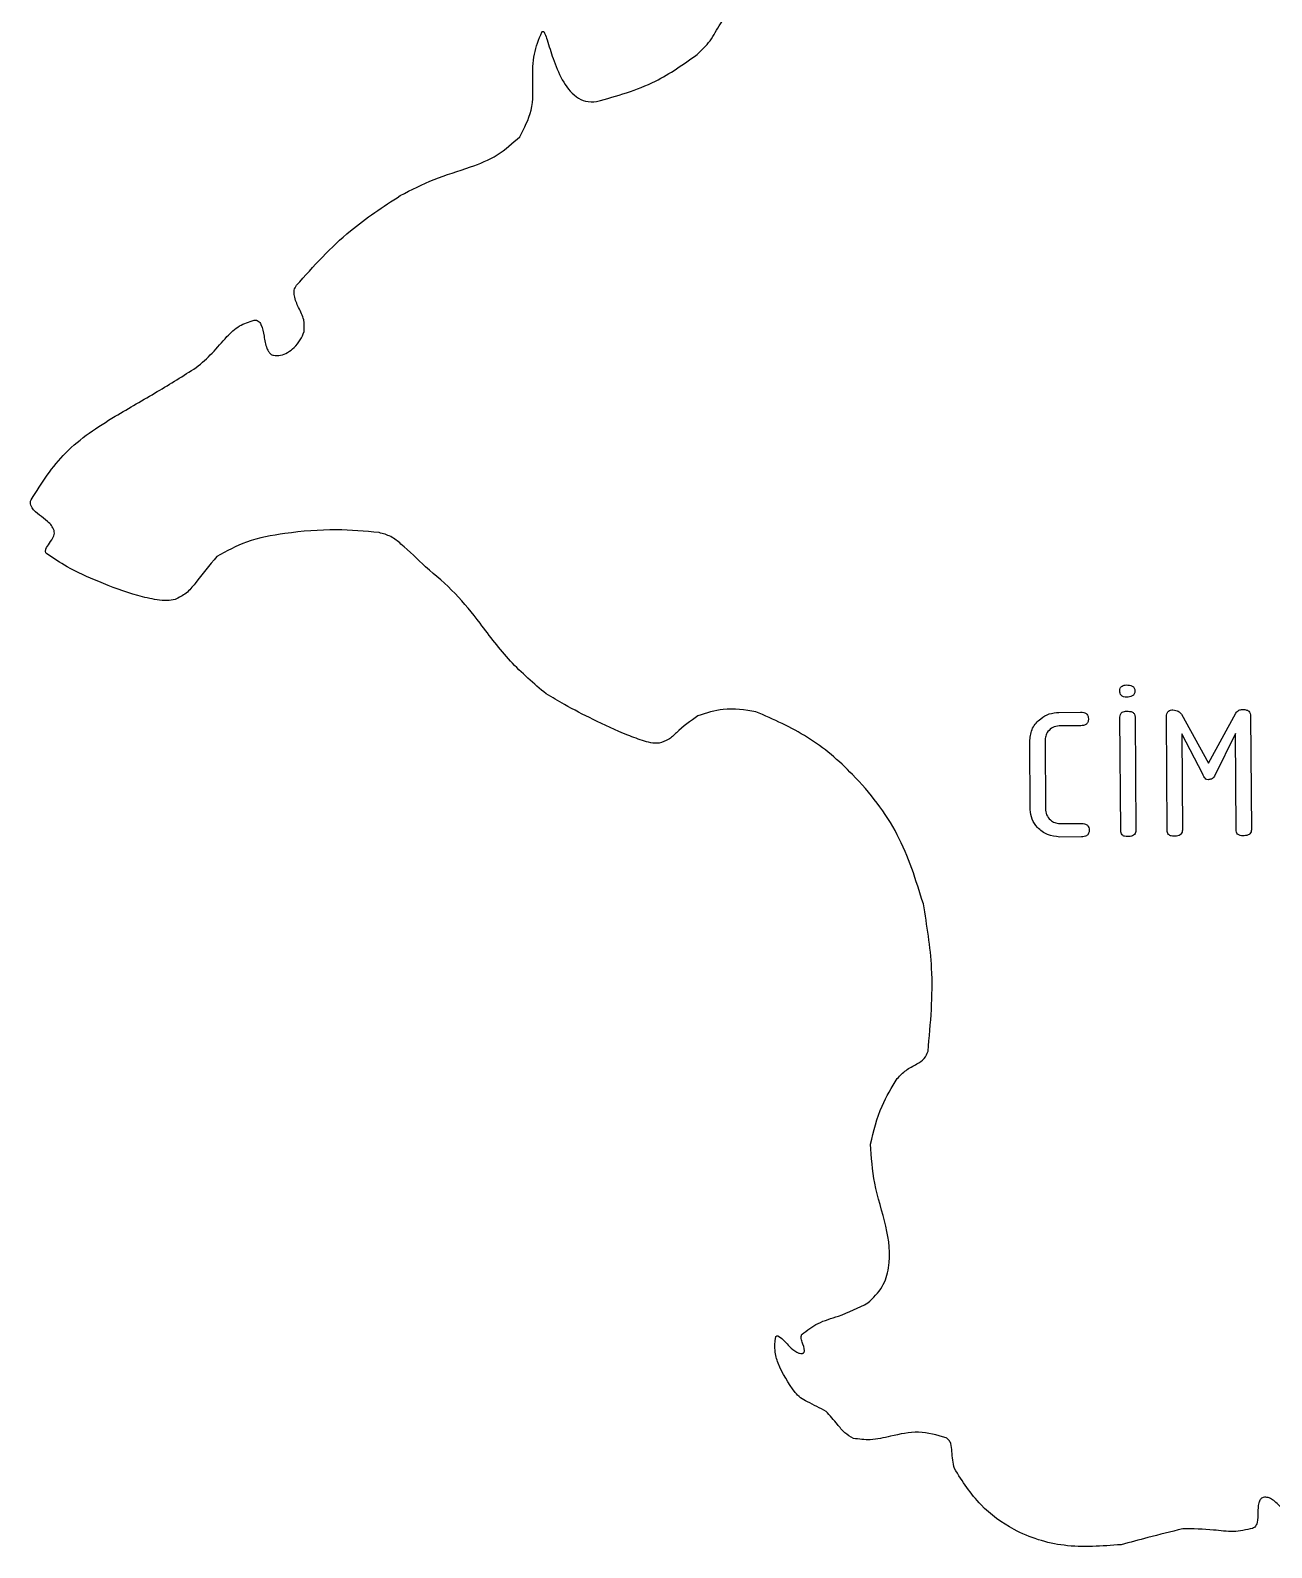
# Model space of a CAD drawing. Header units: millimetres. Extents: x 13 to 580, y 5 to 382.
# Drawn here: x 344.1 to 398.9, y 5.5 to 72.4 of the extents above; entities that cross this region are included whole.
import ezdxf

# ---------------------------------------------------------------- set-up
doc = ezdxf.new("R2010")
doc.units = ezdxf.units.MM

msp = doc.modelspace()

# ---------------------------------------------------------------- linework, layer by layer
at = {"color": 7, "linetype": 'Continuous', "lineweight": 25}
for p, q in [((389.5, 42.345), (390.458, 42.352)), ((394.908, 42.267), (396.108, 40.102)), ((396.108, 40.102), (397.301, 42.314)), ((397.96, 42.178), (397.994, 37.17)), ((390.462, 41.757), (389.504, 41.751)), ((392.227, 37.131), (392.193, 42.131)), ((392.862, 42.136), (392.896, 37.135)), ((394.278, 37.144), (394.244, 42.153)), ((388.237, 38.057), (388.216, 41.116)), ((388.885, 41.078), (388.905, 38.105)), ((395.847, 39.615), (394.918, 41.397)), ((394.918, 41.397), (394.947, 37.149)), ((397.297, 41.413), (396.368, 39.531)), ((397.325, 37.165), (397.297, 41.413)), ((389.533, 37.44), (390.492, 37.446)), ((390.496, 36.852), (389.537, 36.845))]:
    msp.add_line(p, q, dxfattribs=at)
for points, knots in [([(373.529, 71.365), (373.732, 71.56), (374.147, 71.957), (374.602, 72.884), (375.095, 73.44), (375.395, 73.778)], [0, 0, 0, 0, 0.273769, 0.559056, 1, 1, 1, 1]), ([(365.7, 67.744), (365.902, 68.125), (366.324, 68.921), (366.27, 70.197), (366.281, 71.375), (366.547, 72.037), (366.676, 72.359)], [0, 0, 0, 0, 0.266116, 0.55581, 0.784488, 1, 1, 1, 1]), ([(366.676, 72.359), (366.68, 72.365), (366.688, 72.375), (366.702, 72.387), (366.716, 72.392), (366.731, 72.392), (366.747, 72.384), (366.762, 72.37), (366.788, 72.337), (366.846, 72.222), (366.972, 71.835), (367.177, 71.141), (367.532, 70.256), (368.027, 69.574), (368.613, 69.271), (368.932, 69.285), (369.097, 69.291)], [0, 0, 0, 0, 0.005016, 0.009045, 0.012406, 0.015571, 0.019491, 0.024269, 0.030135, 0.048608, 0.113786, 0.314681, 0.554674, 0.780453, 0.886265, 1, 1, 1, 1]), ([(369.097, 69.291), (369.986, 69.541), (371.581, 69.989), (372.932, 70.943), (373.529, 71.365)], [0, 0, 0, 0, 0.557504, 1, 1, 1, 1]), ([(360.429, 65.145), (360.92, 65.401), (361.915, 65.918), (363.407, 66.339), (364.748, 66.871), (365.385, 67.455), (365.7, 67.744)], [0, 0, 0, 0, 0.2794464, 0.566009, 0.7852656, 1, 1, 1, 1]), ([(355.848, 61.188), (356.607, 62.03), (357.97, 63.542), (359.674, 64.653), (360.429, 65.145)], [0, 0, 0, 0, 0.556692, 1, 1, 1, 1]), ([(356.187, 59.145), (356.195, 59.32), (356.214, 59.694), (355.939, 60.192), (355.758, 60.615), (355.729, 60.973), (355.808, 61.116), (355.848, 61.188)], [0, 0, 0, 0, 0.241115, 0.515048, 0.774977, 0.887743, 1, 1, 1, 1]), ([(351.426, 57.557), (351.667, 57.764), (352.154, 58.185), (352.709, 58.87), (353.298, 59.434), (353.754, 59.578), (353.977, 59.649)], [0, 0, 0, 0, 0.284354, 0.57603, 0.792845, 1, 1, 1, 1]), ([(353.977, 59.649), (354.011, 59.65), (354.075, 59.653), (354.163, 59.611), (354.231, 59.542), (354.351, 59.331), (354.418, 58.934), (354.487, 58.523), (354.608, 58.264), (354.701, 58.147), (354.788, 58.114), (354.831, 58.098)], [0, 0, 0, 0, 0.0524663, 0.0997108, 0.1486426, 0.203203, 0.4790376, 0.772615, 0.8555878, 0.9291875, 1, 1, 1, 1]), ([(354.831, 58.098), (354.937, 58.09), (355.157, 58.074), (355.473, 58.22), (355.77, 58.451), (356.033, 58.76), (356.136, 59.02), (356.187, 59.145)], [0, 0, 0, 0, 0.170745, 0.352954, 0.54793, 0.781424, 1, 1, 1, 1]), ([(344.134, 51.729), (344.602, 52.461), (345.561, 53.963), (347.685, 55.337), (349.674, 56.461), (350.854, 57.199), (351.426, 57.557)], [0, 0, 0, 0, 0.272404, 0.558944, 0.786319, 1, 1, 1, 1]), ([(345.148, 50.376), (345.117, 50.448), (345.05, 50.601), (344.813, 50.818), (344.506, 51.051), (344.229, 51.271), (344.117, 51.48), (344.095, 51.607), (344.121, 51.688), (344.134, 51.729)], [0, 0, 0, 0, 0.130938, 0.279183, 0.531392, 0.788549, 0.859749, 0.927261, 1, 1, 1, 1]), ([(344.831, 49.334), (344.817, 49.348), (344.791, 49.375), (344.772, 49.429), (344.773, 49.486), (344.81, 49.622), (344.957, 49.826), (345.111, 50.047), (345.175, 50.252), (345.157, 50.335), (345.148, 50.376)], [0, 0, 0, 0, 0.050792, 0.096585, 0.143602, 0.195592, 0.458796, 0.782904, 0.894676, 1, 1, 1, 1]), ([(359.491, 50.277), (358.864, 50.334), (357.48, 50.459), (355.52, 50.287), (353.702, 49.97), (352.76, 49.458), (352.328, 49.223)], [0, 0, 0, 0, 0.256128, 0.565255, 0.80093, 1, 1, 1, 1]), ([(361.546, 48.765), (361.193, 49.108), (360.707, 49.579), (360.028, 50.131), (359.669, 50.229), (359.491, 50.277)], [0, 0, 0, 0, 0.572568, 0.788729, 1, 1, 1, 1]), ([(350.49, 47.328), (350.374, 47.306), (350.11, 47.256), (349.55, 47.321), (348.527, 47.556), (347.201, 48.063), (345.848, 48.661), (345.124, 49.14), (344.831, 49.334)], [0, 0, 0, 0, 0.057617, 0.131332, 0.2745, 0.573918, 0.82734, 1, 1, 1, 1]), ([(352.328, 49.223), (352.01, 48.831), (351.57, 48.288), (351.011, 47.576), (350.662, 47.41), (350.49, 47.328)], [0, 0, 0, 0, 0.571129, 0.789065, 1, 1, 1, 1]), ([(366.873, 43.157), (366.326, 43.622), (365.232, 44.55), (364.048, 46.169), (362.88, 47.636), (361.995, 48.385), (361.546, 48.765)], [0, 0, 0, 0, 0.276799, 0.552689, 0.772801, 1, 1, 1, 1]), ([(392.185, 43.287), (392.188, 43.33), (392.193, 43.415), (392.299, 43.541), (392.412, 43.55), (392.481, 43.555)], [0, 0, 0, 0, 0.281541, 0.560316, 1, 1, 1, 1]), ([(392.481, 43.555), (392.57, 43.551), (392.681, 43.546), (392.789, 43.471), (392.842, 43.401), (392.849, 43.335), (392.854, 43.291)], [0, 0, 0, 0, 0.498863, 0.624687, 0.750258, 1, 1, 1, 1]), ([(371.852, 40.983), (371.761, 40.982), (371.542, 40.98), (371.076, 41.111), (370.185, 41.433), (369.01, 41.989), (367.812, 42.599), (367.139, 42.999), (366.873, 43.157)], [0, 0, 0, 0, 0.049692, 0.119717, 0.262804, 0.570539, 0.830831, 1, 1, 1, 1]), ([(392.484, 43.018), (392.441, 43.02), (392.356, 43.024), (392.244, 43.083), (392.191, 43.185), (392.187, 43.253), (392.185, 43.287)], [0, 0, 0, 0, 0.2808816, 0.5593287, 0.7792514, 1, 1, 1, 1]), ([(392.854, 43.291), (392.85, 43.247), (392.844, 43.181), (392.792, 43.109), (392.686, 43.03), (392.574, 43.023), (392.484, 43.018)], [0, 0, 0, 0, 0.249779, 0.375464, 0.501138, 1, 1, 1, 1]), ([(373.564, 42.197), (373.238, 41.961), (372.787, 41.636), (372.286, 41.12), (371.994, 41.028), (371.852, 40.983)], [0, 0, 0, 0, 0.572291, 0.791821, 1, 1, 1, 1]), ([(376.126, 42.375), (375.642, 42.448), (374.771, 42.579), (373.935, 42.314), (373.564, 42.197)], [0, 0, 0, 0, 0.555491, 1, 1, 1, 1]), ([(383.516, 33.892), (383.191, 34.94), (382.537, 37.047), (380.629, 39.495), (378.478, 41.343), (376.905, 42.033), (376.126, 42.375)], [0, 0, 0, 0, 0.279383, 0.561818, 0.782661, 1, 1, 1, 1]), ([(388.216, 41.116), (388.239, 41.301), (388.286, 41.672), (388.653, 42.06), (389.065, 42.304), (389.355, 42.331), (389.5, 42.345)], [0, 0, 0, 0, 0.279048, 0.558894, 0.77945, 1, 1, 1, 1]), ([(390.458, 42.352), (390.507, 42.35), (390.603, 42.346), (390.73, 42.284), (390.795, 42.171), (390.799, 42.095), (390.802, 42.057)], [0, 0, 0, 0, 0.280874, 0.559656, 0.779196, 1, 1, 1, 1]), ([(392.193, 42.131), (392.196, 42.174), (392.2, 42.26), (392.306, 42.387), (392.419, 42.395), (392.489, 42.4)], [0, 0, 0, 0, 0.2814482, 0.5604169, 1, 1, 1, 1]), ([(392.489, 42.4), (392.578, 42.397), (392.69, 42.392), (392.796, 42.316), (392.851, 42.246), (392.857, 42.18), (392.862, 42.136)], [0, 0, 0, 0, 0.498897, 0.624506, 0.750276, 1, 1, 1, 1]), ([(394.244, 42.153), (394.247, 42.198), (394.251, 42.287), (394.32, 42.398), (394.428, 42.448), (394.498, 42.452), (394.533, 42.454)], [0, 0, 0, 0, 0.280864, 0.558854, 0.779006, 1, 1, 1, 1]), ([(394.533, 42.454), (394.615, 42.443), (394.763, 42.423), (394.864, 42.315), (394.908, 42.267)], [0, 0, 0, 0, 0.558511, 1, 1, 1, 1]), ([(397.301, 42.314), (397.346, 42.364), (397.426, 42.452), (397.542, 42.467), (397.594, 42.474)], [0, 0, 0, 0, 0.560308, 1, 1, 1, 1]), ([(397.594, 42.474), (397.644, 42.472), (397.744, 42.469), (397.879, 42.412), (397.951, 42.297), (397.957, 42.218), (397.96, 42.178)], [0, 0, 0, 0, 0.280986, 0.560251, 0.779642, 1, 1, 1, 1]), ([(389.504, 41.751), (389.41, 41.735), (389.221, 41.705), (389.016, 41.521), (388.899, 41.302), (388.89, 41.152), (388.885, 41.078)], [0, 0, 0, 0, 0.279087, 0.559118, 0.77947, 1, 1, 1, 1]), ([(390.802, 42.057), (390.799, 42.008), (390.793, 41.91), (390.668, 41.771), (390.54, 41.762), (390.462, 41.757)], [0, 0, 0, 0, 0.281461, 0.560162, 1, 1, 1, 1]), ([(396.082, 39.374), (396.049, 39.381), (395.982, 39.395), (395.905, 39.492), (395.869, 39.568), (395.847, 39.615)], [0, 0, 0, 0, 0.277495, 0.559505, 1, 1, 1, 1]), ([(396.368, 39.531), (396.35, 39.505), (396.314, 39.451), (396.215, 39.387), (396.132, 39.379), (396.082, 39.374)], [0, 0, 0, 0, 0.2803966, 0.5615854, 1, 1, 1, 1]), ([(389.537, 36.845), (389.353, 36.866), (388.983, 36.907), (388.562, 37.226), (388.282, 37.621), (388.252, 37.912), (388.237, 38.057)], [0, 0, 0, 0, 0.279708, 0.559768, 0.779906, 1, 1, 1, 1]), ([(388.905, 38.105), (388.914, 38.009), (388.932, 37.817), (389.101, 37.601), (389.309, 37.464), (389.459, 37.448), (389.533, 37.44)], [0, 0, 0, 0, 0.279981, 0.559513, 0.779906, 1, 1, 1, 1]), ([(390.492, 37.446), (390.54, 37.445), (390.636, 37.441), (390.763, 37.378), (390.828, 37.266), (390.833, 37.19), (390.835, 37.151)], [0, 0, 0, 0, 0.280874, 0.559656, 0.779196, 1, 1, 1, 1]), ([(390.835, 37.151), (390.832, 37.102), (390.826, 37.005), (390.701, 36.866), (390.574, 36.857), (390.496, 36.852)], [0, 0, 0, 0, 0.281461, 0.560162, 1, 1, 1, 1]), ([(392.526, 36.866), (392.483, 36.867), (392.398, 36.87), (392.288, 36.93), (392.233, 37.03), (392.229, 37.097), (392.227, 37.131)], [0, 0, 0, 0, 0.281082, 0.559589, 0.779229, 1, 1, 1, 1]), ([(392.896, 37.135), (392.894, 37.102), (392.89, 37.037), (392.836, 36.952), (392.714, 36.875), (392.604, 36.869), (392.526, 36.866)], [0, 0, 0, 0, 0.187044, 0.373356, 0.560359, 1, 1, 1, 1]), ([(394.577, 36.879), (394.534, 36.881), (394.449, 36.884), (394.339, 36.944), (394.284, 37.044), (394.28, 37.111), (394.278, 37.144)], [0, 0, 0, 0, 0.281082, 0.559589, 0.779229, 1, 1, 1, 1]), ([(394.947, 37.149), (394.945, 37.116), (394.941, 37.051), (394.887, 36.966), (394.766, 36.888), (394.655, 36.883), (394.577, 36.879)], [0, 0, 0, 0, 0.187044, 0.373356, 0.560359, 1, 1, 1, 1]), ([(397.624, 36.9), (397.582, 36.901), (397.496, 36.904), (397.386, 36.964), (397.331, 37.064), (397.327, 37.131), (397.325, 37.165)], [0, 0, 0, 0, 0.281082, 0.559589, 0.779229, 1, 1, 1, 1]), ([(397.994, 37.17), (397.992, 37.137), (397.989, 37.072), (397.934, 36.986), (397.813, 36.909), (397.702, 36.904), (397.624, 36.9)], [0, 0, 0, 0, 0.187044, 0.373356, 0.560359, 1, 1, 1, 1]), ([(383.723, 27.403), (383.834, 28.622), (384.034, 30.797), (383.674, 32.947), (383.516, 33.892)], [0, 0, 0, 0, 0.560855, 1, 1, 1, 1]), ([(382.367, 26.192), (382.489, 26.32), (382.74, 26.586), (383.188, 26.798), (383.578, 27.042), (383.676, 27.286), (383.723, 27.403)], [0, 0, 0, 0, 0.283627, 0.584423, 0.801902, 1, 1, 1, 1]), ([(381.186, 23.298), (381.325, 23.871), (381.574, 24.897), (382.124, 25.796), (382.367, 26.192)], [0, 0, 0, 0, 0.558998, 1, 1, 1, 1]), ([(381.072, 16.289), (381.304, 16.514), (381.747, 16.946), (382.121, 18.153), (381.912, 19.735), (381.307, 21.483), (381.225, 22.718), (381.186, 23.298)], [0, 0, 0, 0, 0.1297345, 0.2481888, 0.4984614, 0.7645137, 1, 1, 1, 1]), ([(378.161, 14.905), (378.388, 15.08), (378.871, 15.452), (379.932, 15.725), (380.645, 16.078), (381.072, 16.289)], [0, 0, 0, 0, 0.263439, 0.558865, 1, 1, 1, 1]), ([(377.853, 12.342), (377.571, 12.755), (377.183, 13.324), (376.931, 14.175), (376.973, 14.55), (376.994, 14.736)], [0, 0, 0, 0, 0.571193, 0.787086, 1, 1, 1, 1]), ([(376.994, 14.736), (376.996, 14.748), (376.999, 14.771), (377.01, 14.801), (377.024, 14.822), (377.042, 14.836), (377.064, 14.84), (377.087, 14.837), (377.113, 14.828), (377.32, 14.711), (377.54, 14.409), (377.844, 14.156), (378.044, 14.062), (378.127, 14.062), (378.166, 14.062)], [0, 0, 0, 0, 0.02543, 0.04566, 0.061829, 0.07562, 0.089147, 0.104256, 0.122014, 0.142848, 0.572412, 0.837064, 0.923514, 1, 1, 1, 1]), ([(378.166, 14.062), (378.177, 14.064), (378.198, 14.067), (378.225, 14.08), (378.248, 14.102), (378.264, 14.137), (378.276, 14.297), (378.177, 14.505), (378.122, 14.726), (378.127, 14.848), (378.15, 14.886), (378.161, 14.905)], [0, 0, 0, 0, 0.0364194, 0.0674213, 0.0957258, 0.1387555, 0.1879085, 0.6148397, 0.8553657, 0.931786, 1, 1, 1, 1]), ([(379.221, 11.506), (378.949, 11.648), (378.573, 11.844), (378.084, 12.084), (377.929, 12.257), (377.853, 12.342)], [0, 0, 0, 0, 0.5722413, 0.7910863, 1, 1, 1, 1]), ([(380.43, 10.313), (380.294, 10.388), (380.015, 10.544), (379.674, 11.012), (379.393, 11.319), (379.221, 11.506)], [0, 0, 0, 0, 0.269077, 0.553748, 1, 1, 1, 1]), ([(384.518, 10.34), (384.116, 10.455), (383.306, 10.686), (382.178, 10.438), (381.23, 10.206), (380.679, 10.28), (380.43, 10.313)], [0, 0, 0, 0, 0.298492, 0.600623, 0.819672, 1, 1, 1, 1]), ([(384.885, 8.982), (384.84, 9.231), (384.774, 9.6), (384.76, 10.032), (384.656, 10.246), (384.565, 10.309), (384.518, 10.34)], [0, 0, 0, 0, 0.525433, 0.774816, 0.885791, 1, 1, 1, 1]), ([(392.242, 5.623), (391.399, 5.558), (389.782, 5.433), (387.613, 6.117), (385.936, 7.346), (385.245, 8.421), (384.885, 8.982)], [0, 0, 0, 0, 0.291371, 0.559317, 0.770434, 1, 1, 1, 1]), ([(398.521, 7.71), (398.495, 7.7), (398.444, 7.681), (398.364, 7.6), (398.283, 7.383), (398.283, 7.038), (398.281, 6.707), (398.212, 6.495), (398.146, 6.395), (398.078, 6.36), (398.044, 6.343)], [0, 0, 0, 0, 0.05382, 0.105045, 0.216222, 0.493268, 0.774516, 0.854084, 0.926684, 1, 1, 1, 1]), ([(400.086, 6.877), (400.014, 6.865), (399.871, 6.839), (399.583, 6.98), (399.3, 7.271), (399.019, 7.564), (398.739, 7.725), (398.593, 7.715), (398.521, 7.71)], [0, 0, 0, 0, 0.114084, 0.229205, 0.496529, 0.768186, 0.886525, 1, 1, 1, 1]), ([(394.961, 6.322), (394.45, 6.194), (393.542, 5.966), (392.637, 5.727), (392.242, 5.623)], [0, 0, 0, 0, 0.563582, 1, 1, 1, 1]), ([(398.044, 6.343), (397.764, 6.279), (397.196, 6.149), (396.163, 6.313), (395.416, 6.319), (394.961, 6.322)], [0, 0, 0, 0, 0.275681, 0.558895, 1, 1, 1, 1])]:
    msp.add_open_spline(points, degree=3, knots=knots, dxfattribs=at)

doc.saveas('drawing.dxf')
